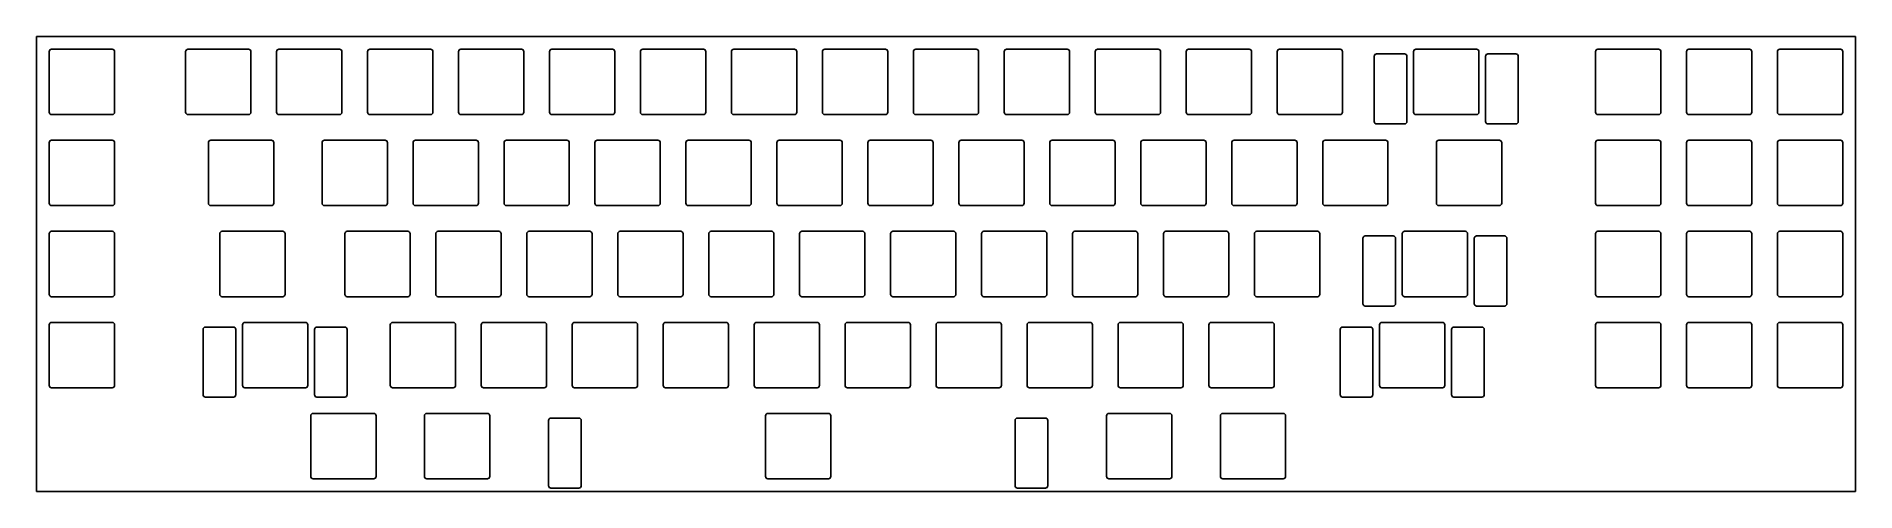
# Model space of a CAD drawing. Header units: millimetres. Extents: x 0 to 390, y -98 to 0.
import ezdxf

# ---------------------------------------------------------------- set-up
doc = ezdxf.new("R2010")
doc.units = ezdxf.units.MM

msp = doc.modelspace()

# ---------------------------------------------------------------- linework, layer by layer
for p, q in [((0, 0), (390, 0)), ((0, -97.5), (0, 0)), ((390, -97.5), (390, 0)), ((2.75, -3.25), (2.75, -16.25)), ((3.25, -2.75), (16.25, -2.75)), ((16.75, -3.25), (16.75, -16.25)), ((32, -3.25), (32, -16.25)), ((32.5, -2.75), (45.5, -2.75)), ((46, -3.25), (46, -16.25)), ((51.5, -3.25), (51.5, -16.25)), ((52, -2.75), (65, -2.75)), ((65.5, -3.25), (65.5, -16.25)), ((71, -3.25), (71, -16.25)), ((71.5, -2.75), (84.5, -2.75)), ((85, -3.25), (85, -16.25)), ((90.5, -3.25), (90.5, -16.25)), ((91, -2.75), (104, -2.75)), ((104.5, -3.25), (104.5, -16.25)), ((110, -3.25), (110, -16.25)), ((110.5, -2.75), (123.5, -2.75)), ((124, -3.25), (124, -16.25)), ((129.5, -3.25), (129.5, -16.25)), ((130, -2.75), (143, -2.75)), ((143.5, -3.25), (143.5, -16.25)), ((149, -3.25), (149, -16.25)), ((149.5, -2.75), (162.5, -2.75)), ((163, -3.25), (163, -16.25)), ((168.5, -3.25), (168.5, -16.25)), ((169, -2.75), (182, -2.75)), ((182.5, -3.25), (182.5, -16.25)), ((188, -3.25), (188, -16.25)), ((188.5, -2.75), (201.5, -2.75)), ((202, -3.25), (202, -16.25)), ((207.5, -3.25), (207.5, -16.25)), ((208, -2.75), (221, -2.75)), ((221.5, -3.25), (221.5, -16.25)), ((227, -3.25), (227, -16.25)), ((227.5, -2.75), (240.5, -2.75)), ((241, -3.25), (241, -16.25)), ((246.5, -3.25), (246.5, -16.25)), ((247, -2.75), (260, -2.75)), ((260.5, -3.25), (260.5, -16.25)), ((266, -3.25), (266, -16.25)), ((266.5, -2.75), (279.5, -2.75)), ((280, -3.25), (280, -16.25)), ((287.312, -3.75), (293.312, -3.75)), ((295.25, -3.25), (295.25, -16.25)), ((295.75, -2.75), (308.75, -2.75)), ((309.25, -3.25), (309.25, -16.25)), ((311.188, -3.75), (317.188, -3.75)), ((334.25, -3.25), (334.25, -16.25)), ((334.75, -2.75), (347.75, -2.75)), ((348.25, -3.25), (348.25, -16.25)), ((353.75, -3.25), (353.75, -16.25)), ((354.25, -2.75), (367.25, -2.75)), ((367.75, -3.25), (367.75, -16.25)), ((373.25, -3.25), (373.25, -16.25)), ((373.75, -2.75), (386.75, -2.75)), ((387.25, -3.25), (387.25, -16.25)), ((286.812, -4.25), (286.812, -18.25)), ((293.812, -4.25), (293.812, -18.25)), ((310.688, -4.25), (310.688, -18.25)), ((317.688, -4.25), (317.688, -18.25)), ((3.25, -16.75), (16.25, -16.75)), ((32.5, -16.75), (45.5, -16.75)), ((52, -16.75), (65, -16.75)), ((71.5, -16.75), (84.5, -16.75)), ((91, -16.75), (104, -16.75)), ((110.5, -16.75), (123.5, -16.75)), ((130, -16.75), (143, -16.75)), ((149.5, -16.75), (162.5, -16.75)), ((169, -16.75), (182, -16.75)), ((188.5, -16.75), (201.5, -16.75)), ((208, -16.75), (221, -16.75)), ((227.5, -16.75), (240.5, -16.75)), ((247, -16.75), (260, -16.75)), ((266.5, -16.75), (279.5, -16.75)), ((287.312, -18.75), (293.312, -18.75)), ((295.75, -16.75), (308.75, -16.75)), ((311.188, -18.75), (317.188, -18.75)), ((334.75, -16.75), (347.75, -16.75)), ((354.25, -16.75), (367.25, -16.75)), ((373.75, -16.75), (386.75, -16.75)), ((2.75, -22.75), (2.75, -35.75)), ((3.25, -22.25), (16.25, -22.25)), ((16.75, -22.75), (16.75, -35.75)), ((36.875, -22.75), (36.875, -35.75)), ((37.375, -22.25), (50.375, -22.25)), ((50.875, -22.75), (50.875, -35.75)), ((61.25, -22.75), (61.25, -35.75)), ((61.75, -22.25), (74.75, -22.25)), ((75.25, -22.75), (75.25, -35.75)), ((80.75, -22.75), (80.75, -35.75)), ((81.25, -22.25), (94.25, -22.25)), ((94.75, -22.75), (94.75, -35.75)), ((100.25, -22.75), (100.25, -35.75)), ((100.75, -22.25), (113.75, -22.25)), ((114.25, -22.75), (114.25, -35.75)), ((119.75, -22.75), (119.75, -35.75)), ((120.25, -22.25), (133.25, -22.25)), ((133.75, -22.75), (133.75, -35.75)), ((139.25, -22.75), (139.25, -35.75)), ((139.75, -22.25), (152.75, -22.25)), ((153.25, -22.75), (153.25, -35.75)), ((158.75, -22.75), (158.75, -35.75)), ((159.25, -22.25), (172.25, -22.25)), ((172.75, -22.75), (172.75, -35.75)), ((178.25, -22.75), (178.25, -35.75)), ((178.75, -22.25), (191.75, -22.25)), ((192.25, -22.75), (192.25, -35.75)), ((197.75, -22.75), (197.75, -35.75)), ((198.25, -22.25), (211.25, -22.25)), ((211.75, -22.75), (211.75, -35.75)), ((217.25, -22.75), (217.25, -35.75)), ((217.75, -22.25), (230.75, -22.25)), ((231.25, -22.75), (231.25, -35.75)), ((236.75, -22.75), (236.75, -35.75)), ((237.25, -22.25), (250.25, -22.25)), ((250.75, -22.75), (250.75, -35.75)), ((256.25, -22.75), (256.25, -35.75)), ((256.75, -22.25), (269.75, -22.25)), ((270.25, -22.75), (270.25, -35.75)), ((275.75, -22.75), (275.75, -35.75)), ((276.25, -22.25), (289.25, -22.25)), ((289.75, -22.75), (289.75, -35.75)), ((300.125, -22.75), (300.125, -35.75)), ((300.625, -22.25), (313.625, -22.25)), ((314.125, -22.75), (314.125, -35.75)), ((334.25, -22.75), (334.25, -35.75)), ((334.75, -22.25), (347.75, -22.25)), ((348.25, -22.75), (348.25, -35.75)), ((353.75, -22.75), (353.75, -35.75)), ((354.25, -22.25), (367.25, -22.25)), ((367.75, -22.75), (367.75, -35.75)), ((373.25, -22.75), (373.25, -35.75)), ((373.75, -22.25), (386.75, -22.25)), ((387.25, -22.75), (387.25, -35.75)), ((3.25, -36.25), (16.25, -36.25)), ((37.375, -36.25), (50.375, -36.25)), ((61.75, -36.25), (74.75, -36.25)), ((81.25, -36.25), (94.25, -36.25)), ((100.75, -36.25), (113.75, -36.25)), ((120.25, -36.25), (133.25, -36.25)), ((139.75, -36.25), (152.75, -36.25)), ((159.25, -36.25), (172.25, -36.25)), ((178.75, -36.25), (191.75, -36.25)), ((198.25, -36.25), (211.25, -36.25)), ((217.75, -36.25), (230.75, -36.25)), ((237.25, -36.25), (250.25, -36.25)), ((256.75, -36.25), (269.75, -36.25)), ((276.25, -36.25), (289.25, -36.25)), ((300.625, -36.25), (313.625, -36.25)), ((334.75, -36.25), (347.75, -36.25)), ((354.25, -36.25), (367.25, -36.25)), ((373.75, -36.25), (386.75, -36.25)), ((2.75, -42.25), (2.75, -55.25)), ((3.25, -41.75), (16.25, -41.75)), ((16.75, -42.25), (16.75, -55.25)), ((39.3125, -42.25), (39.3125, -55.25)), ((39.8125, -41.75), (52.8125, -41.75)), ((53.3125, -42.25), (53.3125, -55.25)), ((66.125, -42.25), (66.125, -55.25)), ((66.625, -41.75), (79.625, -41.75)), ((80.125, -42.25), (80.125, -55.25)), ((85.625, -42.25), (85.625, -55.25)), ((86.125, -41.75), (99.125, -41.75)), ((99.625, -42.25), (99.625, -55.25)), ((105.125, -42.25), (105.125, -55.25)), ((105.625, -41.75), (118.625, -41.75)), ((119.125, -42.25), (119.125, -55.25)), ((124.625, -42.25), (124.625, -55.25)), ((125.125, -41.75), (138.125, -41.75)), ((138.625, -42.25), (138.625, -55.25)), ((144.125, -42.25), (144.125, -55.25)), ((144.625, -41.75), (157.625, -41.75)), ((158.125, -42.25), (158.125, -55.25)), ((163.625, -42.25), (163.625, -55.25)), ((164.125, -41.75), (177.125, -41.75)), ((177.625, -42.25), (177.625, -55.25)), ((183.125, -42.25), (183.125, -55.25)), ((183.625, -41.75), (196.625, -41.75)), ((197.125, -42.25), (197.125, -55.25)), ((202.625, -42.25), (202.625, -55.25)), ((203.125, -41.75), (216.125, -41.75)), ((216.625, -42.25), (216.625, -55.25)), ((222.125, -42.25), (222.125, -55.25)), ((222.625, -41.75), (235.625, -41.75)), ((236.125, -42.25), (236.125, -55.25)), ((241.625, -42.25), (241.625, -55.25)), ((242.125, -41.75), (255.125, -41.75)), ((255.625, -42.25), (255.625, -55.25)), ((261.125, -42.25), (261.125, -55.25)), ((261.625, -41.75), (274.625, -41.75)), ((275.125, -42.25), (275.125, -55.25)), ((284.8745, -42.75), (290.8745, -42.75)), ((292.8125, -42.25), (292.8125, -55.25)), ((293.3125, -41.75), (306.3125, -41.75)), ((306.8125, -42.25), (306.8125, -55.25)), ((308.7505, -42.75), (314.7505, -42.75)), ((334.25, -42.25), (334.25, -55.25)), ((334.75, -41.75), (347.75, -41.75)), ((348.25, -42.25), (348.25, -55.25)), ((353.75, -42.25), (353.75, -55.25)), ((354.25, -41.75), (367.25, -41.75)), ((367.75, -42.25), (367.75, -55.25)), ((373.25, -42.25), (373.25, -55.25)), ((373.75, -41.75), (386.75, -41.75)), ((387.25, -42.25), (387.25, -55.25)), ((284.3745, -43.25), (284.3745, -57.25)), ((291.3745, -43.25), (291.3745, -57.25)), ((308.2505, -43.25), (308.2505, -57.25)), ((315.2505, -43.25), (315.2505, -57.25)), ((3.25, -55.75), (16.25, -55.75)), ((39.8125, -55.75), (52.8125, -55.75)), ((66.625, -55.75), (79.625, -55.75)), ((86.125, -55.75), (99.125, -55.75)), ((105.625, -55.75), (118.625, -55.75)), ((125.125, -55.75), (138.125, -55.75)), ((144.625, -55.75), (157.625, -55.75)), ((164.125, -55.75), (177.125, -55.75)), ((183.625, -55.75), (196.625, -55.75)), ((203.125, -55.75), (216.125, -55.75)), ((222.625, -55.75), (235.625, -55.75)), ((242.125, -55.75), (255.125, -55.75)), ((261.625, -55.75), (274.625, -55.75)), ((284.8745, -57.75), (290.8745, -57.75)), ((293.3125, -55.75), (306.3125, -55.75)), ((308.7505, -57.75), (314.7505, -57.75)), ((334.75, -55.75), (347.75, -55.75)), ((354.25, -55.75), (367.25, -55.75)), ((373.75, -55.75), (386.75, -55.75)), ((2.75, -61.75), (2.75, -74.75)), ((3.25, -61.25), (16.25, -61.25)), ((16.75, -61.75), (16.75, -74.75)), ((36.2495, -62.25), (42.2495, -62.25)), ((44.1875, -61.75), (44.1875, -74.75)), ((44.6875, -61.25), (57.6875, -61.25)), ((58.1875, -61.75), (58.1875, -74.75)), ((60.1255, -62.25), (66.1255, -62.25)), ((75.875, -61.75), (75.875, -74.75)), ((76.375, -61.25), (89.375, -61.25)), ((89.875, -61.75), (89.875, -74.75)), ((95.375, -61.75), (95.375, -74.75)), ((95.875, -61.25), (108.875, -61.25)), ((109.375, -61.75), (109.375, -74.75)), ((114.875, -61.75), (114.875, -74.75)), ((115.375, -61.25), (128.375, -61.25)), ((128.875, -61.75), (128.875, -74.75)), ((134.375, -61.75), (134.375, -74.75)), ((134.875, -61.25), (147.875, -61.25)), ((148.375, -61.75), (148.375, -74.75)), ((153.875, -61.75), (153.875, -74.75)), ((154.375, -61.25), (167.375, -61.25)), ((167.875, -61.75), (167.875, -74.75)), ((173.375, -61.75), (173.375, -74.75)), ((173.875, -61.25), (186.875, -61.25)), ((187.375, -61.75), (187.375, -74.75)), ((192.875, -61.75), (192.875, -74.75)), ((193.375, -61.25), (206.375, -61.25)), ((206.875, -61.75), (206.875, -74.75)), ((212.375, -61.75), (212.375, -74.75)), ((212.875, -61.25), (225.875, -61.25)), ((226.375, -61.75), (226.375, -74.75)), ((231.875, -61.75), (231.875, -74.75)), ((232.375, -61.25), (245.375, -61.25)), ((245.875, -61.75), (245.875, -74.75)), ((251.375, -61.75), (251.375, -74.75)), ((251.875, -61.25), (264.875, -61.25)), ((265.375, -61.75), (265.375, -74.75)), ((279.9995, -62.25), (285.9995, -62.25)), ((287.9375, -61.75), (287.9375, -74.75)), ((288.4375, -61.25), (301.4375, -61.25)), ((301.9375, -61.75), (301.9375, -74.75)), ((303.8755, -62.25), (309.8755, -62.25)), ((334.25, -61.75), (334.25, -74.75)), ((334.75, -61.25), (347.75, -61.25)), ((348.25, -61.75), (348.25, -74.75)), ((353.75, -61.75), (353.75, -74.75)), ((354.25, -61.25), (367.25, -61.25)), ((367.75, -61.75), (367.75, -74.75)), ((373.25, -61.75), (373.25, -74.75)), ((373.75, -61.25), (386.75, -61.25)), ((387.25, -61.75), (387.25, -74.75)), ((35.7495, -62.75), (35.7495, -76.75)), ((42.7495, -62.75), (42.7495, -76.75)), ((59.6255, -62.75), (59.6255, -76.75)), ((66.6255, -62.75), (66.6255, -76.75)), ((279.4995, -62.75), (279.4995, -76.75)), ((286.4995, -62.75), (286.4995, -76.75)), ((303.3755, -62.75), (303.3755, -76.75)), ((310.3755, -62.75), (310.3755, -76.75)), ((3.25, -75.25), (16.25, -75.25)), ((36.2495, -77.25), (42.2495, -77.25)), ((44.6875, -75.25), (57.6875, -75.25)), ((60.1255, -77.25), (66.1255, -77.25)), ((76.375, -75.25), (89.375, -75.25)), ((95.875, -75.25), (108.875, -75.25)), ((115.375, -75.25), (128.375, -75.25)), ((134.875, -75.25), (147.875, -75.25)), ((154.375, -75.25), (167.375, -75.25)), ((173.875, -75.25), (186.875, -75.25)), ((193.375, -75.25), (206.375, -75.25)), ((212.875, -75.25), (225.875, -75.25)), ((232.375, -75.25), (245.375, -75.25)), ((251.875, -75.25), (264.875, -75.25)), ((279.9995, -77.25), (285.9995, -77.25)), ((288.4375, -75.25), (301.4375, -75.25)), ((303.8755, -77.25), (309.8755, -77.25)), ((334.75, -75.25), (347.75, -75.25)), ((354.25, -75.25), (367.25, -75.25)), ((373.75, -75.25), (386.75, -75.25)), ((58.8125, -81.25), (58.8125, -94.25)), ((59.3125, -80.75), (72.3125, -80.75)), ((72.8125, -81.25), (72.8125, -94.25)), ((83.1875, -81.25), (83.1875, -94.25)), ((83.6875, -80.75), (96.6875, -80.75)), ((97.1875, -81.25), (97.1875, -94.25)), ((110.3125, -81.75), (116.3125, -81.75)), ((156.3125, -81.25), (156.3125, -94.25)), ((156.8125, -80.75), (169.8125, -80.75)), ((170.3125, -81.25), (170.3125, -94.25)), ((210.3125, -81.75), (216.3125, -81.75)), ((229.4375, -81.25), (229.4375, -94.25)), ((229.9375, -80.75), (242.9375, -80.75)), ((243.4375, -81.25), (243.4375, -94.25)), ((253.8125, -81.25), (253.8125, -94.25)), ((254.3125, -80.75), (267.3125, -80.75)), ((267.8125, -81.25), (267.8125, -94.25)), ((109.8125, -82.25), (109.8125, -96.25)), ((116.8125, -82.25), (116.8125, -96.25)), ((209.8125, -82.25), (209.8125, -96.25)), ((216.8125, -82.25), (216.8125, -96.25)), ((0, -97.5), (390, -97.5)), ((59.3125, -94.75), (72.3125, -94.75)), ((83.6875, -94.75), (96.6875, -94.75)), ((110.3125, -96.75), (116.3125, -96.75)), ((156.8125, -94.75), (169.8125, -94.75)), ((210.3125, -96.75), (216.3125, -96.75)), ((229.9375, -94.75), (242.9375, -94.75)), ((254.3125, -94.75), (267.3125, -94.75))]:
    msp.add_line(p, q)
for centre, start, end in [((3.25, -3.25), 90, 180), ((16.25, -3.25), 0, 90), ((32.5, -3.25), 90, 180), ((45.5, -3.25), 0, 90), ((52, -3.25), 90, 180), ((65, -3.25), 0, 90), ((71.5, -3.25), 90, 180), ((84.5, -3.25), 0, 90), ((91, -3.25), 90, 180), ((104, -3.25), 0, 90), ((110.5, -3.25), 90, 180), ((123.5, -3.25), 0, 90), ((130, -3.25), 90, 180), ((143, -3.25), 0, 90), ((149.5, -3.25), 90, 180), ((162.5, -3.25), 0, 90), ((169, -3.25), 90, 180), ((182, -3.25), 0, 90), ((188.5, -3.25), 90, 180), ((201.5, -3.25), 0, 90), ((208, -3.25), 90, 180), ((221, -3.25), 0, 90), ((227.5, -3.25), 90, 180), ((240.5, -3.25), 0, 90), ((247, -3.25), 90, 180), ((260, -3.25), 0, 90), ((266.5, -3.25), 90, 180), ((279.5, -3.25), 0, 90), ((287.312, -4.25), 90, 180), ((293.312, -4.25), 0, 90), ((295.75, -3.25), 90, 180), ((308.75, -3.25), 0, 90), ((311.188, -4.25), 90, 180), ((317.188, -4.25), 0, 90), ((334.75, -3.25), 90, 180), ((347.75, -3.25), 0, 90), ((354.25, -3.25), 90, 180), ((367.25, -3.25), 0, 90), ((373.75, -3.25), 90, 180), ((386.75, -3.25), 0, 90), ((3.25, -16.25), 180, 270), ((16.25, -16.25), 270, 0), ((32.5, -16.25), 180, 270), ((45.5, -16.25), 270, 0), ((52, -16.25), 180, 270), ((65, -16.25), 270, 0), ((71.5, -16.25), 180, 270), ((84.5, -16.25), 270, 0), ((91, -16.25), 180, 270), ((104, -16.25), 270, 0), ((110.5, -16.25), 180, 270), ((123.5, -16.25), 270, 0), ((130, -16.25), 180, 270), ((143, -16.25), 270, 0), ((149.5, -16.25), 180, 270), ((162.5, -16.25), 270, 0), ((169, -16.25), 180, 270), ((182, -16.25), 270, 0), ((188.5, -16.25), 180, 270), ((201.5, -16.25), 270, 0), ((208, -16.25), 180, 270), ((221, -16.25), 270, 0), ((227.5, -16.25), 180, 270), ((240.5, -16.25), 270, 0), ((247, -16.25), 180, 270), ((260, -16.25), 270, 0), ((266.5, -16.25), 180, 270), ((279.5, -16.25), 270, 0), ((287.312, -18.25), 180, 270), ((293.312, -18.25), 270, 0), ((295.75, -16.25), 180, 270), ((308.75, -16.25), 270, 0), ((311.188, -18.25), 180, 270), ((317.188, -18.25), 270, 0), ((334.75, -16.25), 180, 270), ((347.75, -16.25), 270, 0), ((354.25, -16.25), 180, 270), ((367.25, -16.25), 270, 0), ((373.75, -16.25), 180, 270), ((386.75, -16.25), 270, 0), ((3.25, -22.75), 90, 180), ((16.25, -22.75), 0, 90), ((37.375, -22.75), 90, 180), ((50.375, -22.75), 0, 90), ((61.75, -22.75), 90, 180), ((74.75, -22.75), 0, 90), ((81.25, -22.75), 90, 180), ((94.25, -22.75), 0, 90), ((100.75, -22.75), 90, 180), ((113.75, -22.75), 0, 90), ((120.25, -22.75), 90, 180), ((133.25, -22.75), 0, 90), ((139.75, -22.75), 90, 180), ((152.75, -22.75), 0, 90), ((159.25, -22.75), 90, 180), ((172.25, -22.75), 0, 90), ((178.75, -22.75), 90, 180), ((191.75, -22.75), 0, 90), ((198.25, -22.75), 90, 180), ((211.25, -22.75), 0, 90), ((217.75, -22.75), 90, 180), ((230.75, -22.75), 0, 90), ((237.25, -22.75), 90, 180), ((250.25, -22.75), 0, 90), ((256.75, -22.75), 90, 180), ((269.75, -22.75), 0, 90), ((276.25, -22.75), 90, 180), ((289.25, -22.75), 0, 90), ((300.625, -22.75), 90, 180), ((313.625, -22.75), 0, 90), ((334.75, -22.75), 90, 180), ((347.75, -22.75), 0, 90), ((354.25, -22.75), 90, 180), ((367.25, -22.75), 0, 90), ((373.75, -22.75), 90, 180), ((386.75, -22.75), 0, 90), ((3.25, -35.75), 180, 270), ((16.25, -35.75), 270, 0), ((37.375, -35.75), 180, 270), ((50.375, -35.75), 270, 0), ((61.75, -35.75), 180, 270), ((74.75, -35.75), 270, 0), ((81.25, -35.75), 180, 270), ((94.25, -35.75), 270, 0), ((100.75, -35.75), 180, 270), ((113.75, -35.75), 270, 0), ((120.25, -35.75), 180, 270), ((133.25, -35.75), 270, 0), ((139.75, -35.75), 180, 270), ((152.75, -35.75), 270, 0), ((159.25, -35.75), 180, 270), ((172.25, -35.75), 270, 0), ((178.75, -35.75), 180, 270), ((191.75, -35.75), 270, 0), ((198.25, -35.75), 180, 270), ((211.25, -35.75), 270, 0), ((217.75, -35.75), 180, 270), ((230.75, -35.75), 270, 0), ((237.25, -35.75), 180, 270), ((250.25, -35.75), 270, 0), ((256.75, -35.75), 180, 270), ((269.75, -35.75), 270, 0), ((276.25, -35.75), 180, 270), ((289.25, -35.75), 270, 0), ((300.625, -35.75), 180, 270), ((313.625, -35.75), 270, 0), ((334.75, -35.75), 180, 270), ((347.75, -35.75), 270, 0), ((354.25, -35.75), 180, 270), ((367.25, -35.75), 270, 0), ((373.75, -35.75), 180, 270), ((386.75, -35.75), 270, 0), ((3.25, -42.25), 90, 180), ((16.25, -42.25), 0, 90), ((39.8125, -42.25), 90, 180), ((52.8125, -42.25), 0, 90), ((66.625, -42.25), 90, 180), ((79.625, -42.25), 0, 90), ((86.125, -42.25), 90, 180), ((99.125, -42.25), 0, 90), ((105.625, -42.25), 90, 180), ((118.625, -42.25), 0, 90), ((125.125, -42.25), 90, 180), ((138.125, -42.25), 0, 90), ((144.625, -42.25), 90, 180), ((157.625, -42.25), 0, 90), ((164.125, -42.25), 90, 180), ((177.125, -42.25), 0, 90), ((183.625, -42.25), 90, 180), ((196.625, -42.25), 0, 90), ((203.125, -42.25), 90, 180), ((216.125, -42.25), 0, 90), ((222.625, -42.25), 90, 180), ((235.625, -42.25), 0, 90), ((242.125, -42.25), 90, 180), ((255.125, -42.25), 0, 90), ((261.625, -42.25), 90, 180), ((274.625, -42.25), 0, 90), ((284.8745, -43.25), 90, 180), ((290.8745, -43.25), 0, 90), ((293.3125, -42.25), 90, 180), ((306.3125, -42.25), 0, 90), ((308.7505, -43.25), 90, 180), ((314.7505, -43.25), 0, 90), ((334.75, -42.25), 90, 180), ((347.75, -42.25), 0, 90), ((354.25, -42.25), 90, 180), ((367.25, -42.25), 0, 90), ((373.75, -42.25), 90, 180), ((386.75, -42.25), 0, 90), ((3.25, -55.25), 180, 270), ((16.25, -55.25), 270, 0), ((39.8125, -55.25), 180, 270), ((52.8125, -55.25), 270, 0), ((66.625, -55.25), 180, 270), ((79.625, -55.25), 270, 0), ((86.125, -55.25), 180, 270), ((99.125, -55.25), 270, 0), ((105.625, -55.25), 180, 270), ((118.625, -55.25), 270, 0), ((125.125, -55.25), 180, 270), ((138.125, -55.25), 270, 0), ((144.625, -55.25), 180, 270), ((157.625, -55.25), 270, 0), ((164.125, -55.25), 180, 270), ((177.125, -55.25), 270, 0), ((183.625, -55.25), 180, 270), ((196.625, -55.25), 270, 0), ((203.125, -55.25), 180, 270), ((216.125, -55.25), 270, 0), ((222.625, -55.25), 180, 270), ((235.625, -55.25), 270, 0), ((242.125, -55.25), 180, 270), ((255.125, -55.25), 270, 0), ((261.625, -55.25), 180, 270), ((274.625, -55.25), 270, 0), ((284.8745, -57.25), 180, 270), ((290.8745, -57.25), 270, 0), ((293.3125, -55.25), 180, 270), ((306.3125, -55.25), 270, 0), ((308.7505, -57.25), 180, 270), ((314.7505, -57.25), 270, 0), ((334.75, -55.25), 180, 270), ((347.75, -55.25), 270, 0), ((354.25, -55.25), 180, 270), ((367.25, -55.25), 270, 0), ((373.75, -55.25), 180, 270), ((386.75, -55.25), 270, 0), ((3.25, -61.75), 90, 180), ((16.25, -61.75), 0, 90), ((36.2495, -62.75), 90, 180), ((42.2495, -62.75), 0, 90), ((44.6875, -61.75), 90, 180), ((57.6875, -61.75), 0, 90), ((60.1255, -62.75), 90, 180), ((66.1255, -62.75), 0, 90), ((76.375, -61.75), 90, 180), ((89.375, -61.75), 0, 90), ((95.875, -61.75), 90, 180), ((108.875, -61.75), 0, 90), ((115.375, -61.75), 90, 180), ((128.375, -61.75), 0, 90), ((134.875, -61.75), 90, 180), ((147.875, -61.75), 0, 90), ((154.375, -61.75), 90, 180), ((167.375, -61.75), 0, 90), ((173.875, -61.75), 90, 180), ((186.875, -61.75), 0, 90), ((193.375, -61.75), 90, 180), ((206.375, -61.75), 0, 90), ((212.875, -61.75), 90, 180), ((225.875, -61.75), 0, 90), ((232.375, -61.75), 90, 180), ((245.375, -61.75), 0, 90), ((251.875, -61.75), 90, 180), ((264.875, -61.75), 0, 90), ((279.9995, -62.75), 90, 180), ((285.9995, -62.75), 0, 90), ((288.4375, -61.75), 90, 180), ((301.4375, -61.75), 0, 90), ((303.8755, -62.75), 90, 180), ((309.8755, -62.75), 0, 90), ((334.75, -61.75), 90, 180), ((347.75, -61.75), 0, 90), ((354.25, -61.75), 90, 180), ((367.25, -61.75), 0, 90), ((373.75, -61.75), 90, 180), ((386.75, -61.75), 0, 90), ((3.25, -74.75), 180, 270), ((16.25, -74.75), 270, 0), ((36.2495, -76.75), 180, 270), ((42.2495, -76.75), 270, 0), ((44.6875, -74.75), 180, 270), ((57.6875, -74.75), 270, 0), ((60.1255, -76.75), 180, 270), ((66.1255, -76.75), 270, 0), ((76.375, -74.75), 180, 270), ((89.375, -74.75), 270, 0), ((95.875, -74.75), 180, 270), ((108.875, -74.75), 270, 0), ((115.375, -74.75), 180, 270), ((128.375, -74.75), 270, 0), ((134.875, -74.75), 180, 270), ((147.875, -74.75), 270, 0), ((154.375, -74.75), 180, 270), ((167.375, -74.75), 270, 0), ((173.875, -74.75), 180, 270), ((186.875, -74.75), 270, 0), ((193.375, -74.75), 180, 270), ((206.375, -74.75), 270, 0), ((212.875, -74.75), 180, 270), ((225.875, -74.75), 270, 0), ((232.375, -74.75), 180, 270), ((245.375, -74.75), 270, 0), ((251.875, -74.75), 180, 270), ((264.875, -74.75), 270, 0), ((279.9995, -76.75), 180, 270), ((285.9995, -76.75), 270, 0), ((288.4375, -74.75), 180, 270), ((301.4375, -74.75), 270, 0), ((303.8755, -76.75), 180, 270), ((309.8755, -76.75), 270, 0), ((334.75, -74.75), 180, 270), ((347.75, -74.75), 270, 0), ((354.25, -74.75), 180, 270), ((367.25, -74.75), 270, 0), ((373.75, -74.75), 180, 270), ((386.75, -74.75), 270, 0), ((59.3125, -81.25), 90, 180), ((72.3125, -81.25), 0, 90), ((83.6875, -81.25), 90, 180), ((96.6875, -81.25), 0, 90), ((110.3125, -82.25), 90, 180), ((116.3125, -82.25), 0, 90), ((156.8125, -81.25), 90, 180), ((169.8125, -81.25), 0, 90), ((210.3125, -82.25), 90, 180), ((216.3125, -82.25), 0, 90), ((229.9375, -81.25), 90, 180), ((242.9375, -81.25), 0, 90), ((254.3125, -81.25), 90, 180), ((267.3125, -81.25), 0, 90), ((59.3125, -94.25), 180, 270), ((72.3125, -94.25), 270, 0), ((83.6875, -94.25), 180, 270), ((96.6875, -94.25), 270, 0), ((110.3125, -96.25), 180, 270), ((116.3125, -96.25), 270, 0), ((156.8125, -94.25), 180, 270), ((169.8125, -94.25), 270, 0), ((210.3125, -96.25), 180, 270), ((216.3125, -96.25), 270, 0), ((229.9375, -94.25), 180, 270), ((242.9375, -94.25), 270, 0), ((254.3125, -94.25), 180, 270), ((267.3125, -94.25), 270, 0)]:
    msp.add_arc(centre, 0.5, start, end)

doc.saveas('drawing.dxf')
